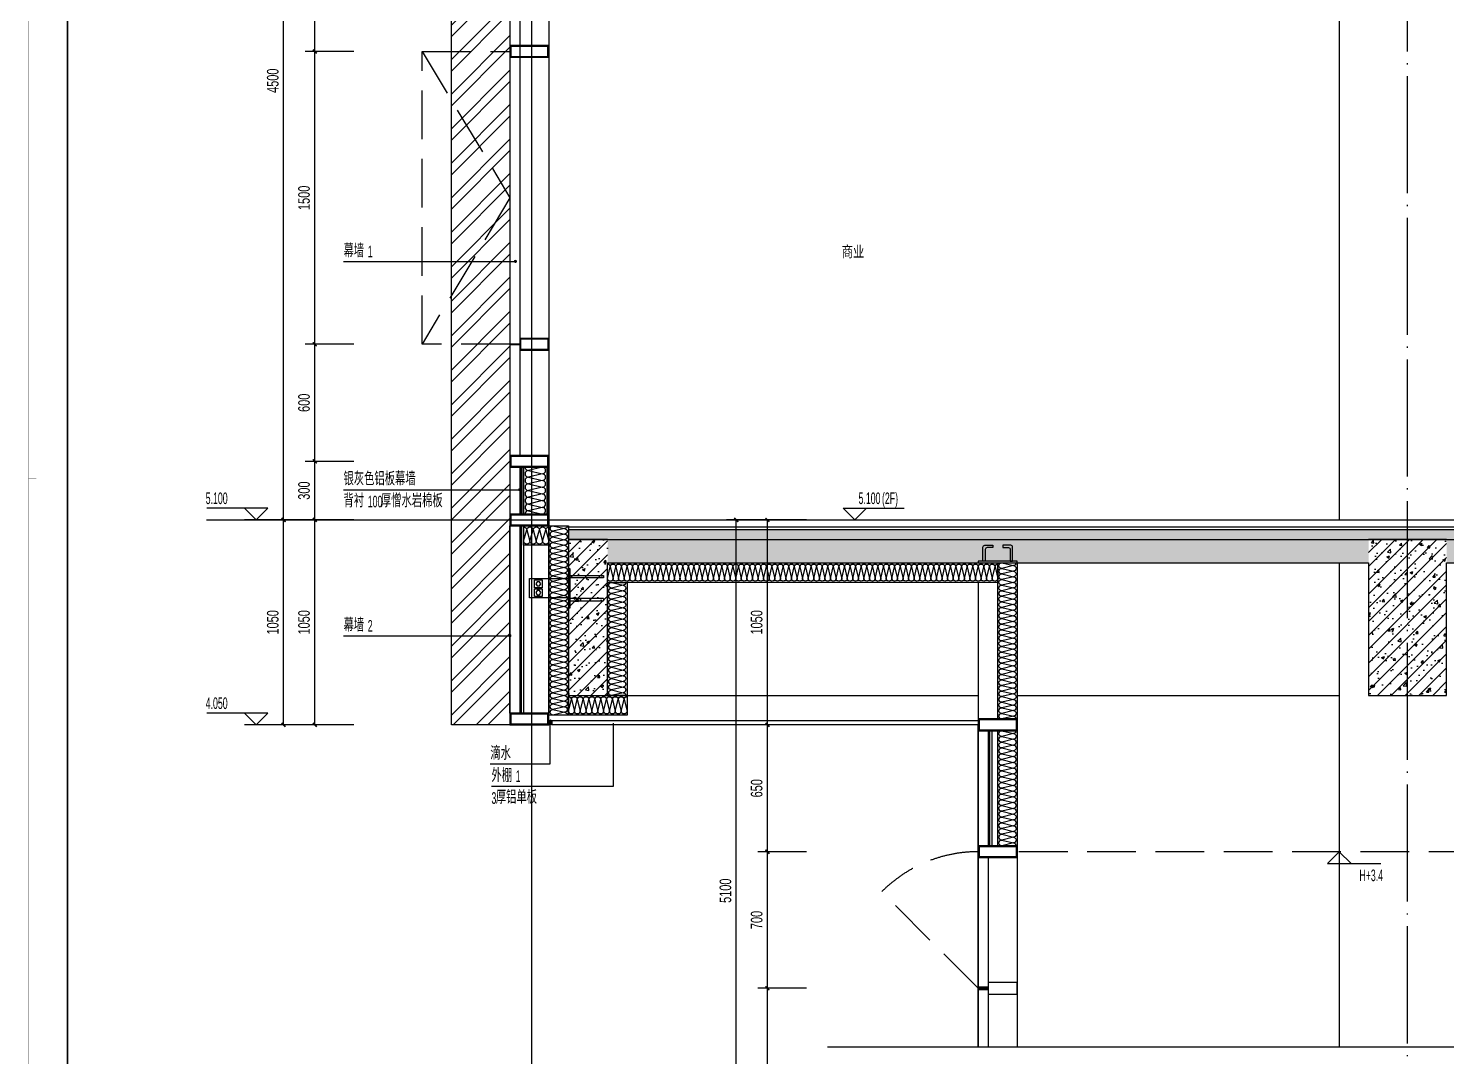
# Model space of a CAD drawing. Extents: x 57342 to 87103, y 19822 to 43940.
# Drawn here: x 57342 to 64609, y 30232 to 35500 of the extents above; entities that cross this region are included whole.
import ezdxf

# ---------------------------------------------------------------- set-up
doc = ezdxf.new("R2010")
doc.units = 0
doc.header["$LTSCALE"] = 1000
doc.header["$MEASUREMENT"] = 0
doc.linetypes.add('DASH', pattern=[0.35, 0.25, -0.1])
doc.linetypes.add('DOTE', pattern=[2.42, 2, -0.2, 0.02, -0.2])
for name, color, linetype in [('00-图签', 7, 'Continuous'), ('01-标注_尺寸', 124, 'Continuous'), ('01-标注_标高', 200, 'Continuous'), ('01-标注_符号', 200, 'Continuous'), ('02-TEXT_标注', 130, 'Continuous'), ('05-填充_156', 156, 'Continuous'), ('05-填充_天正', 26, 'Continuous'), ('A-C_玻璃幕墙', 140, 'Continuous'), ('A-C_窗', 140, 'Continuous'), ('A-D-玻璃剖线', 130, 'Continuous'), ('A-D_龙骨', 152, 'Continuous'), ('A-STR-面层', 191, 'Continuous'), ('A-SUR_保温', 222, 'Continuous'), ('A-SUR_吊顶', 40, 'Continuous'), ('A-SUR_看线', 231, 'Continuous'), ('A-SUR_面层', 191, 'Continuous'), ('A-TECH_结构', 21, 'Continuous'), ('A-金属背板', 30, 'Continuous'), ('A_AXIS-轴线', 36, 'DOTE'), ('A_STR-砼墙', 51, 'Continuous'), ('A_STR-砼柱', 51, 'Continuous'), ('D_铝板', 181, 'Continuous'), ('钢龙骨', 173, 'Continuous')]:
    doc.layers.add(name, color=color, linetype=linetype)
doc.layers.add('04-不打印_辅助线', color=165, linetype='Continuous', plot=False)
doc.layers.add('STE1_carbon steel', color=66, linetype='Continuous', lineweight=25)
doc.styles.add('_TCH_DIM', font='ros.shx', dxfattribs={"width": 0.8, "bigfont": 'jd.shx'})
doc.styles.add('_TCH_DIM_T3', font='ros.shx', dxfattribs={"width": 0.705882, "bigfont": 'jd.shx'})
doc.styles.get("Standard").update_dxf_attribs({"font": 'STXIHEI_0.TTF', "width": 0.75})
doc.dimstyles.new('_TCH_ARCH&&20', dxfattribs={"dimtxt": 59.5, "dimasz": 20, "dimexe": 50, "dimexo": 60, "dimgap": 25.25, "dimtad": 1, "dimdec": 0, "dimzin": 0, "dimdsep": 46, "dimtxsty": '_TCH_DIM_T3', "dimblk": 'ARCHTICK', "dimcen": 0.09, "dimclrt": 7, "dimazin": 2, "dimtfac": 1, "dimtdec": 0, "dimtix": 1, "dimtmove": 2, "dimatfit": 3, "dimfxl": 0, "dimtolj": 1, "dimtzin": 0, "dimarcsym": 0})
pattern_1 = [(45, (0, 0), (-35.35534, 35.35534), []), (50, (0, 0), (143.45204, -12.55043), [15, -165]), (355, (0, 0), (-27.75027, 150.43843), [12, -132]), (100.4514, (11.95, -1.05), (115.70188, 137.8879), [12.74804, -140.22842]), (46.1842, (0, 40), (213.4482, -33.1038), [22.5, -247.5]), (96.6356, (17.79, 37.24), (186.93254, 194.8236), [19.12206, -210.3426]), (351.1842, (0, 40), (186.9324, 194.8237), [18, -198]), (21, (20, 30), (119.38141, -80.52378), [15, -165]), (326, (20, 30), (48.66307, 145.03), [12, -132]), (71.4514, (29.95, 23.29), (168.04453, 64.5061), [12.74804, -140.22842]), (37.5, (0, 0), (2.43197, 66.57877), [0, -130.4, 0, -134, 0, -132.5]), (7.5, (0, 0), (52.61391, 78.88234), [0, -76.4, 0, -127.4, 0, -50.5]), (327.5, (-44.6, 0), (106.764487, -4.510974), [0, -50, 0, -156, 0, -207]), (317.5, (-64.6, 0), (116.63723, 20.021), [0, -65, 0, -103.6, 0, -147])]

# ---------------------------------------------------------------- blocks, each defined once
blk = doc.blocks.new('kyuhtr')
for points in [[(0, -30), (200, -30), (200, 30), (0, 30)], [(5, -25), (195, -25), (195, 25), (5, 25)]]:
    blk.add_lwpolyline(points, close=True)
blk = doc.blocks.new('$LinePat$岩棉板')
at = {"color": 0}
for p, q in [((0, -17), (12, -67)), ((12, -67), (24, -17))]:
    blk.add_line(p, q, dxfattribs=at)
for centre, start, end in [((12, -17), 0, 180), ((0, -67), 270, 0), ((24, -67), 180, 270)]:
    blk.add_arc(centre, 12, start, end, dxfattribs=at)
at = {"layer": 'Defpoints'}
blk.add_point((0, 0.1), dxfattribs=at)
at = {"layer": 'Defpoints', "color": 0}
blk.add_point((24, -84), dxfattribs=at)
blk = doc.blocks.new('*U5')
blk.add_lwpolyline([(0, 100), (800, 100), (800, 0), (0, 0)], close=True)
at = {"color": 8, "xscale": -1.190476189487072, "yscale": 1.188379012465143, "zscale": 1.188379012465143}
for p in [(28.6, 100), (57.1, 100), (85.7, 100), (114.3, 100), (142.9, 100), (171.4, 100), (200, 100), (228.6, 100), (257.1, 100), (285.7, 100), (314.3, 100), (342.9, 100), (371.4, 100), (400, 100), (428.6, 100), (457.1, 100), (485.7, 100), (514.3, 100), (542.9, 100), (571.4, 100), (600, 100), (628.6, 100), (657.1, 100), (685.7, 100), (714.3, 100), (742.9, 100), (771.4, 100), (800, 100)]:
    blk.add_blockref('$LinePat$岩棉板', p, dxfattribs=at)
blk = doc.blocks.new('*U6')
blk.add_lwpolyline([(0, 100), (590, 100), (590, 0), (0, 0)], close=True)
at = {"color": 8, "xscale": -1.229166665642361, "yscale": 1.188379012465143, "zscale": 1.188379012465143}
for p in [(29.5, 100), (59, 100), (88.5, 100), (118, 100), (147.5, 100), (177, 100), (206.5, 100), (236, 100), (265.5, 100), (295, 100), (324.5, 100), (354, 100), (383.5, 100), (413, 100), (442.5, 100), (472, 100), (501.5, 100), (531, 100), (560.5, 100), (590, 100)]:
    blk.add_blockref('$LinePat$岩棉板', p, dxfattribs=at)
blk = doc.blocks.new('A$C68D91851')
at = {"layer": 'STE1_carbon steel', "color": 225}
for p, q in [((172, 65.5), (172, 53.5)), ((172, -53.5), (172, -65.5))]:
    blk.add_line(p, q, dxfattribs=at)
for points in [[(-8, -100), (0, -100), (0, 100), (-8, 100)], [(-208, 50), (-8, 50), (-8, -50), (-208, -50)]]:
    blk.add_lwpolyline(points, close=True, dxfattribs=at)
at = {"layer": 'STE1_carbon steel', "color": 225, "elevation": 0}
for points in [[(-182.5, 42.5), (-142.5, 42.5), (-142.5, 2.5), (-182.5, 2.5)], [(-175, 22.5), (-168.7, 11.7), (-156.3, 11.7), (-150, 22.5), (-156.3, 33.3), (-168.7, 33.3)], [(-182.5, -2.5), (-142.5, -2.5), (-142.5, -42.5), (-182.5, -42.5)], [(-175, -22.5), (-168.7, -33.3), (-156.3, -33.3), (-150, -22.5), (-156.3, -11.7), (-168.7, -11.7)]]:
    blk.add_lwpolyline(points, close=True, dxfattribs=at)
for points in [[(0, 65.5), (172, 65.5)], [(172, 53.5), (0, 53.5)], [(172, -53.5), (0, -53.5)], [(0, -65.5), (172, -65.5)]]:
    blk.add_lwpolyline(points, dxfattribs=at)
blk = doc.blocks.new('*U10')
blk.add_lwpolyline([(0, 100), (970, 100), (970, 0), (0, 0)], close=True)
at = {"color": 8, "xscale": -1.188725489208112, "yscale": 1.188379012465143, "zscale": 1.188379012465143}
for p in [(28.5, 100), (57.1, 100), (85.6, 100), (114.1, 100), (142.6, 100), (171.2, 100), (199.7, 100), (228.2, 100), (256.8, 100), (285.3, 100), (313.8, 100), (342.4, 100), (370.9, 100), (399.4, 100), (427.9, 100), (456.5, 100), (485, 100), (513.5, 100), (542.1, 100), (570.6, 100), (599.1, 100), (627.6, 100), (656.2, 100), (684.7, 100), (713.2, 100), (741.8, 100), (770.3, 100), (798.8, 100), (827.4, 100), (855.9, 100), (884.4, 100), (912.9, 100), (941.5, 100), (970, 100)]:
    blk.add_blockref('$LinePat$岩棉板', p, dxfattribs=at)
blk = doc.blocks.new('*U15')
blk.add_lwpolyline([(0, 100), (130, 100), (130, 0), (0, 0)], close=True)
at = {"color": 8, "xscale": -1.354166660827163, "yscale": 1.188379012465143, "zscale": 1.188379012465143}
for p in [(32.5, 100), (65, 100), (97.5, 100), (130, 100)]:
    blk.add_blockref('$LinePat$岩棉板', p, dxfattribs=at)
blk = doc.blocks.new('*U11')
blk.add_lwpolyline([(0, 100), (300, 100), (300, 0), (0, 0)], close=True)
at = {"color": 8, "xscale": -1.250000000966193, "yscale": 1.188379012465143, "zscale": 1.188379012465143}
for p in [(30, 100), (60, 100), (90, 100), (120, 100), (150, 100), (180, 100), (210, 100), (240, 100), (270, 100), (300, 100)]:
    blk.add_blockref('$LinePat$岩棉板', p, dxfattribs=at)
blk = doc.blocks.new('*U12')
blk.add_lwpolyline([(0, 100), (2000, 100), (2000, 0), (0, 0)], close=True)
at = {"color": 8, "xscale": -1.19047618896008, "yscale": 1.188379012465143, "zscale": 1.188379012465143}
for p in [(28.6, 100), (57.1, 100), (85.7, 100), (114.3, 100), (142.9, 100), (171.4, 100), (200, 100), (228.6, 100), (257.1, 100), (285.7, 100), (314.3, 100), (342.9, 100), (371.4, 100), (400, 100), (428.6, 100), (457.1, 100), (485.7, 100), (514.3, 100), (542.9, 100), (571.4, 100), (600, 100), (628.6, 100), (657.1, 100), (685.7, 100), (714.3, 100), (742.9, 100), (771.4, 100), (800, 100), (828.6, 100), (857.1, 100), (885.7, 100), (914.3, 100), (942.9, 100), (971.4, 100), (1000, 100), (1028.6, 100), (1057.1, 100), (1085.7, 100), (1114.3, 100), (1142.9, 100), (1171.4, 100), (1200, 100), (1228.6, 100), (1257.1, 100), (1285.7, 100), (1314.3, 100), (1342.9, 100), (1371.4, 100), (1400, 100), (1428.6, 100), (1457.1, 100), (1485.7, 100), (1514.3, 100), (1542.9, 100), (1571.4, 100), (1600, 100), (1628.6, 100), (1657.1, 100), (1685.7, 100), (1714.3, 100), (1742.9, 100), (1771.4, 100), (1800, 100), (1828.6, 100), (1857.1, 100), (1885.7, 100), (1914.3, 100), (1942.9, 100), (1971.4, 100), (2000, 100)]:
    blk.add_blockref('$LinePat$岩棉板', p, dxfattribs=at)
blk = doc.blocks.new('*U13')
blk.add_lwpolyline([(0, 100), (580, 100), (580, 0), (0, 0)], close=True)
at = {"color": 8, "xscale": -1.208333332328238, "yscale": 1.188379012465143, "zscale": 1.188379012465143}
for p in [(29, 100), (58, 100), (87, 100), (116, 100), (145, 100), (174, 100), (203, 100), (232, 100), (261, 100), (290, 100), (319, 100), (348, 100), (377, 100), (406, 100), (435, 100), (464, 100), (493, 100), (522, 100), (551, 100), (580, 100)]:
    blk.add_blockref('$LinePat$岩棉板', p, dxfattribs=at)
blk = doc.blocks.new('A$C2FAC6352')
at = {"layer": 'STE1_carbon steel'}
blk.add_lwpolyline([(100, -8), (-100, -8), (-100, 0), (100, 0)], close=True, dxfattribs=at)
at = {"layer": 'STE1_carbon steel', "color": 225}
for points in [[(-64, -8), (-76, -8), (-76, -80, 0.414214), (-66, -90), (-25.7, -90), (-25.7, -78), (-54, -78, -0.414214), (-64, -68)], [(64, -8), (76, -8), (76, -80, -0.414214), (66, -90), (25.7, -90), (25.7, -78), (54, -78, 0.414214), (64, -68)]]:
    blk.add_lwpolyline(points, format="xyb", close=True, dxfattribs=at)
blk = doc.blocks.new('A$C643B6CAF')
at = {"layer": '钢龙骨', "const_width": 10}
blk.add_lwpolyline([(0, -1.6), (-50, -1.6)], dxfattribs=at)
at = {"layer": '钢龙骨'}
for points in [[(0, 28.4), (0, -31.6), (150, -31.6), (150, 28.4)], [(4, 24.4), (4, -27.6), (146, -27.6), (146, 24.4)]]:
    blk.add_lwpolyline(points, close=True, dxfattribs=at)
blk = doc.blocks.new('*U24')
at = {"layer": '05-填充_156'}
h = blk.add_hatch(dxfattribs=at)
h.set_pattern_fill('金属', color=256, scale=50)
h.set_pattern_definition([(45, (-3e-10, 7649.96), (-88.3883, 88.3883), []), (45, (58.93, 7649.96), (-88.3883, 88.3883), [])])
h.paths.add_polyline_path([(-300, 7150), (0, 7150), (0, 0), (-300, 0)])
at = {"layer": 'A-SUR_看线', "color": 8}
blk.add_lwpolyline([(-300, 7150), (0, 7150), (0, 0), (-300, 0)], close=True, dxfattribs=at)
blk = doc.blocks.new('图框-A1+1-4')
for points, const_width in [([(0, 0), (1051, 0), (1051, 594), (0, 594)], 0.05), ([(976, 584), (25, 584), (25, 10), (976, 10)], 0.5)]:
    blk.add_lwpolyline(points, close=True, dxfattribs=dict(const_width=const_width))
at = {"const_width": 0.05}
blk.add_lwpolyline([(525.5, 0), (525.5, 2)], dxfattribs=at)
blk = doc.blocks.new('c5d5d6')
at = {"layer": '05-填充_天正'}
h = blk.add_hatch(dxfattribs=at)
h.set_pattern_fill('AR-CONC', color=256, scale=20, style=0)
h.set_pattern_definition([(50, (0, 0), (36.43693, -3.18782), [3.81, -41.91]), (355, (0, 0), (-7.04857, 38.21133), [3.048, -33.528]), (100.451, (3.036, -0.266), (29.3885, 35.02334), [3.238, -35.618]), (46.1842, (0, 10.16), (54.2158, -8.40847), [5.715, -62.865]), (96.6356, (4.52, 9.46), (47.48085, 49.4851), [4.857, -53.427]), (351.184, (0, 10.16), (47.48092, 49.48502), [4.572, -50.292]), (21, (5.08, 7.62), (30.32298, -20.4531), [3.81, -41.91]), (326, (5.08, 7.62), (12.3604, 36.8376), [3.048, -33.528]), (71.4514, (7.607, 5.916), (42.6833, 16.38457), [3.238, -35.618]), (37.5, (0, 0), (0.61772, 16.911008), [0, -33.1216, 0, -34.036, 0, -33.655]), (7.5, (0, 0), (13.363933, 20.036115), [0, -19.4056, 0, -32.3596, 0, -12.827]), (327.5, (-11.328, 0), (27.11812, -1.145749), [0, -12.7, 0, -39.624, 0, -52.578]), (317.5, (-16.408, 0), (29.625836, 5.0853), [0, -16.51, 0, -26.3144, 0, -37.338])])
h.paths.add_polyline_path([(0, 50), (0, 0), (8158, 0), (8158, 50)])
at = {"layer": 'A-STR-面层', "linetype": 'DASH', "ltscale": 0.2}
blk.add_lwpolyline([(0, 100), (8158, 100)], dxfattribs=at)
at = {"layer": 'A-STR-面层'}
blk.add_lwpolyline([(0, 65), (8158, 65)], dxfattribs=at)
at = {"layer": 'A-SUR_面层'}
for p, q in [((0, 50), (8158, 50)), ((0, 0), (8158, 0))]:
    blk.add_line(p, q, dxfattribs=at)
blk = doc.blocks.new('yk01')
at = {"const_width": 20}
blk.add_lwpolyline([(-150, 0), (-200, 0)], dxfattribs=at)
blk.add_lwpolyline([(-150, 30), (-150, -30), (0, -30), (0, 30)], close=True)
blk = doc.blocks.new('_ArchTick')
at = {"color": 0, "linetype": 'ByBlock', "const_width": 0.4}
blk.add_lwpolyline([(-0.5, -0.5), (0.5, 0.5)], dxfattribs=at)
blk = doc.blocks.new('*D94')
at = {"layer": '01-标注_尺寸', "color": 0, "lineweight": -2, "transparency": 16777216}
for p, q in [((61329.6, 30581.6), (61078.9, 30581.6)), ((61128.9, 29481.6), (61128.9, 30581.6)), ((61329.6, 29481.6), (61078.9, 29481.6))]:
    blk.add_line(p, q, dxfattribs=at)
at = {"layer": 'Defpoints', "color": 0, "transparency": 16777216}
for p in [(61128.9, 30581.6), (61389.6, 30581.6), (61389.6, 29481.6)]:
    blk.add_point(p, dxfattribs=at)
at = {"layer": '01-标注_尺寸', "color": 0, "lineweight": -2, "transparency": 16777216, "xscale": 20, "yscale": 20, "zscale": 20}
for p, rotation in [((61128.9, 30581.6), 90), ((61128.9, 29481.6), 270)]:
    blk.add_blockref('_ArchTick', p, dxfattribs=dict(at, rotation=rotation))
at = {"layer": '01-标注_尺寸', "color": 7, "transparency": 16777216, "insert": (61073.9, 30031.6), "char_height": 59.5, "attachment_point": 5, "rotation": 90, "style": '_TCH_DIM_T3'}
blk.add_mtext('\\A1;2400', dxfattribs=at)
blk = doc.blocks.new('*D95')
at = {"layer": '01-标注_尺寸', "color": 0, "lineweight": -2, "transparency": 16777216}
for p, q in [((61329.6, 31281.6), (61078.9, 31281.6)), ((61128.9, 30581.6), (61128.9, 31281.6)), ((61329.6, 30581.6), (61078.9, 30581.6))]:
    blk.add_line(p, q, dxfattribs=at)
at = {"layer": 'Defpoints', "color": 0, "transparency": 16777216}
for p in [(61128.9, 31281.6), (61389.6, 31281.6), (61389.6, 30581.6)]:
    blk.add_point(p, dxfattribs=at)
at = {"layer": '01-标注_尺寸', "color": 0, "lineweight": -2, "transparency": 16777216, "xscale": 20, "yscale": 20, "zscale": 20}
for p, rotation in [((61128.9, 31281.6), 90), ((61128.9, 30581.6), 270)]:
    blk.add_blockref('_ArchTick', p, dxfattribs=dict(at, rotation=rotation))
at = {"layer": '01-标注_尺寸', "color": 7, "transparency": 16777216, "insert": (61073.9, 30931.6), "char_height": 59.5, "attachment_point": 5, "rotation": 90, "style": '_TCH_DIM_T3'}
blk.add_mtext('\\A1;700', dxfattribs=at)
blk = doc.blocks.new('*D96')
at = {"layer": '01-标注_尺寸', "color": 0, "lineweight": -2, "transparency": 16777216}
for p, q in [((61329.6, 31931.6), (61078.9, 31931.6)), ((61128.9, 31281.6), (61128.9, 31931.6)), ((61329.6, 31281.6), (61078.9, 31281.6))]:
    blk.add_line(p, q, dxfattribs=at)
at = {"layer": 'Defpoints', "color": 0, "transparency": 16777216}
for p in [(61128.9, 31931.6), (61389.6, 31931.6), (61389.6, 31281.6)]:
    blk.add_point(p, dxfattribs=at)
at = {"layer": '01-标注_尺寸', "color": 0, "lineweight": -2, "transparency": 16777216, "xscale": 20, "yscale": 20, "zscale": 20}
for p, rotation in [((61128.9, 31931.6), 90), ((61128.9, 31281.6), 270)]:
    blk.add_blockref('_ArchTick', p, dxfattribs=dict(at, rotation=rotation))
at = {"layer": '01-标注_尺寸', "color": 7, "transparency": 16777216, "insert": (61073.9, 31606.6), "char_height": 59.5, "attachment_point": 5, "rotation": 90, "style": '_TCH_DIM_T3'}
blk.add_mtext('\\A1;650', dxfattribs=at)
blk = doc.blocks.new('*D97')
at = {"layer": '01-标注_尺寸', "color": 0, "lineweight": -2, "transparency": 16777216}
for p, q in [((61329.6, 32981.6), (61078.9, 32981.6)), ((61128.9, 31931.6), (61128.9, 32981.6)), ((61329.6, 31931.6), (61078.9, 31931.6))]:
    blk.add_line(p, q, dxfattribs=at)
at = {"layer": 'Defpoints', "color": 0, "transparency": 16777216}
for p in [(61128.9, 32981.6), (61389.6, 32981.6), (61389.6, 31931.6)]:
    blk.add_point(p, dxfattribs=at)
at = {"layer": '01-标注_尺寸', "color": 0, "lineweight": -2, "transparency": 16777216, "xscale": 20, "yscale": 20, "zscale": 20}
for p, rotation in [((61128.9, 32981.6), 90), ((61128.9, 31931.6), 270)]:
    blk.add_blockref('_ArchTick', p, dxfattribs=dict(at, rotation=rotation))
at = {"layer": '01-标注_尺寸', "color": 7, "transparency": 16777216, "insert": (61073.9, 32456.6), "char_height": 59.5, "attachment_point": 5, "rotation": 90, "style": '_TCH_DIM_T3'}
blk.add_mtext('\\A1;1050', dxfattribs=at)
blk = doc.blocks.new('*D98')
at = {"layer": '01-标注_尺寸', "color": 0, "lineweight": -2, "transparency": 16777216}
for p, q in [((59010, 32981.6), (58759.4, 32981.6)), ((58809.4, 31931.6), (58809.4, 32981.6)), ((59010, 31931.6), (58759.4, 31931.6))]:
    blk.add_line(p, q, dxfattribs=at)
at = {"layer": 'Defpoints', "color": 0, "transparency": 16777216}
for p in [(58809.4, 32981.6), (59070, 32981.6), (59070, 31931.6)]:
    blk.add_point(p, dxfattribs=at)
at = {"layer": '01-标注_尺寸', "color": 0, "lineweight": -2, "transparency": 16777216, "xscale": 20, "yscale": 20, "zscale": 20}
for p, rotation in [((58809.4, 32981.6), 90), ((58809.4, 31931.6), 270)]:
    blk.add_blockref('_ArchTick', p, dxfattribs=dict(at, rotation=rotation))
at = {"layer": '01-标注_尺寸', "color": 7, "transparency": 16777216, "insert": (58754.4, 32456.6), "char_height": 59.5, "attachment_point": 5, "rotation": 90, "style": '_TCH_DIM_T3'}
blk.add_mtext('\\A1;1050', dxfattribs=at)
blk = doc.blocks.new('*D99')
at = {"layer": '01-标注_尺寸', "color": 0, "lineweight": -2, "transparency": 16777216}
for p, q in [((59010, 33281.6), (58759.4, 33281.6)), ((58809.4, 32981.6), (58809.4, 33281.6)), ((59010, 32981.6), (58759.4, 32981.6))]:
    blk.add_line(p, q, dxfattribs=at)
at = {"layer": 'Defpoints', "color": 0, "transparency": 16777216}
for p in [(58809.4, 33281.6), (59070, 33281.6), (59070, 32981.6)]:
    blk.add_point(p, dxfattribs=at)
at = {"layer": '01-标注_尺寸', "color": 0, "lineweight": -2, "transparency": 16777216, "xscale": 20, "yscale": 20, "zscale": 20}
for p, rotation in [((58809.4, 33281.6), 90), ((58809.4, 32981.6), 270)]:
    blk.add_blockref('_ArchTick', p, dxfattribs=dict(at, rotation=rotation))
at = {"layer": '01-标注_尺寸', "color": 7, "transparency": 16777216, "insert": (58754.4, 33131.6), "char_height": 59.5, "attachment_point": 5, "rotation": 90, "style": '_TCH_DIM_T3'}
blk.add_mtext('\\A1;300', dxfattribs=at)
blk = doc.blocks.new('*D100')
at = {"layer": '01-标注_尺寸', "color": 0, "lineweight": -2, "transparency": 16777216}
for p, q in [((59010, 33881.6), (58759.4, 33881.6)), ((58809.4, 33281.6), (58809.4, 33881.6)), ((59010, 33281.6), (58759.4, 33281.6))]:
    blk.add_line(p, q, dxfattribs=at)
at = {"layer": 'Defpoints', "color": 0, "transparency": 16777216}
for p in [(58809.4, 33881.6), (59070, 33881.6), (59070, 33281.6)]:
    blk.add_point(p, dxfattribs=at)
at = {"layer": '01-标注_尺寸', "color": 0, "lineweight": -2, "transparency": 16777216, "xscale": 20, "yscale": 20, "zscale": 20}
for p, rotation in [((58809.4, 33881.6), 90), ((58809.4, 33281.6), 270)]:
    blk.add_blockref('_ArchTick', p, dxfattribs=dict(at, rotation=rotation))
at = {"layer": '01-标注_尺寸', "color": 7, "transparency": 16777216, "insert": (58754.4, 33581.6), "char_height": 59.5, "attachment_point": 5, "rotation": 90, "style": '_TCH_DIM_T3'}
blk.add_mtext('\\A1;600', dxfattribs=at)
blk = doc.blocks.new('*D101')
at = {"layer": '01-标注_尺寸', "color": 0, "lineweight": -2, "transparency": 16777216}
for p, q in [((59010, 35381.6), (58759.4, 35381.6)), ((58809.4, 33881.6), (58809.4, 35381.6)), ((59010, 33881.6), (58759.4, 33881.6))]:
    blk.add_line(p, q, dxfattribs=at)
at = {"layer": 'Defpoints', "color": 0, "transparency": 16777216}
for p in [(58809.4, 35381.6), (59070, 35381.6), (59070, 33881.6)]:
    blk.add_point(p, dxfattribs=at)
at = {"layer": '01-标注_尺寸', "color": 0, "lineweight": -2, "transparency": 16777216, "xscale": 20, "yscale": 20, "zscale": 20}
for p, rotation in [((58809.4, 35381.6), 90), ((58809.4, 33881.6), 270)]:
    blk.add_blockref('_ArchTick', p, dxfattribs=dict(at, rotation=rotation))
at = {"layer": '01-标注_尺寸', "color": 7, "transparency": 16777216, "insert": (58754.4, 34631.6), "char_height": 59.5, "attachment_point": 5, "rotation": 90, "style": '_TCH_DIM_T3'}
blk.add_mtext('\\A1;1500', dxfattribs=at)
blk = doc.blocks.new('*D102')
at = {"layer": '01-标注_尺寸', "color": 0, "lineweight": -2, "transparency": 16777216}
for p, q in [((59010, 35981.6), (58759.4, 35981.6)), ((58809.4, 35381.6), (58809.4, 35981.6)), ((59010, 35381.6), (58759.4, 35381.6))]:
    blk.add_line(p, q, dxfattribs=at)
at = {"layer": 'Defpoints', "color": 0, "transparency": 16777216}
for p in [(58809.4, 35981.6), (59070, 35981.6), (59070, 35381.6)]:
    blk.add_point(p, dxfattribs=at)
at = {"layer": '01-标注_尺寸', "color": 0, "lineweight": -2, "transparency": 16777216, "xscale": 20, "yscale": 20, "zscale": 20}
for p, rotation in [((58809.4, 35981.6), 90), ((58809.4, 35381.6), 270)]:
    blk.add_blockref('_ArchTick', p, dxfattribs=dict(at, rotation=rotation))
at = {"layer": '01-标注_尺寸', "color": 7, "transparency": 16777216, "insert": (58754.4, 35681.6), "char_height": 59.5, "attachment_point": 5, "rotation": 90, "style": '_TCH_DIM_T3'}
blk.add_mtext('\\A1;600', dxfattribs=at)
blk = doc.blocks.new('*D111')
at = {"layer": '01-标注_尺寸', "color": 0, "lineweight": -2, "transparency": 16777216}
for p, q in [((58850, 32981.6), (58599.4, 32981.6)), ((58649.4, 31931.6), (58649.4, 32981.6)), ((58850, 31931.6), (58599.4, 31931.6))]:
    blk.add_line(p, q, dxfattribs=at)
at = {"layer": 'Defpoints', "color": 0, "transparency": 16777216}
for p in [(58649.4, 32981.6), (58910, 32981.6), (58910, 31931.6)]:
    blk.add_point(p, dxfattribs=at)
at = {"layer": '01-标注_尺寸', "color": 0, "lineweight": -2, "transparency": 16777216, "xscale": 20, "yscale": 20, "zscale": 20}
for p, rotation in [((58649.4, 32981.6), 90), ((58649.4, 31931.6), 270)]:
    blk.add_blockref('_ArchTick', p, dxfattribs=dict(at, rotation=rotation))
at = {"layer": '01-标注_尺寸', "color": 7, "transparency": 16777216, "insert": (58594.4, 32456.6), "char_height": 59.5, "attachment_point": 5, "rotation": 90, "style": '_TCH_DIM_T3'}
blk.add_mtext('\\A1;1050', dxfattribs=at)
blk = doc.blocks.new('*D112')
at = {"layer": '01-标注_尺寸', "color": 0, "lineweight": -2, "transparency": 16777216}
for p, q in [((58850, 37481.6), (58599.4, 37481.6)), ((58649.4, 32981.6), (58649.4, 37481.6)), ((58850, 32981.6), (58599.4, 32981.6))]:
    blk.add_line(p, q, dxfattribs=at)
at = {"layer": 'Defpoints', "color": 0, "transparency": 16777216}
for p in [(58649.4, 37481.6), (58910, 37481.6), (58910, 32981.6)]:
    blk.add_point(p, dxfattribs=at)
at = {"layer": '01-标注_尺寸', "color": 0, "lineweight": -2, "transparency": 16777216, "xscale": 20, "yscale": 20, "zscale": 20}
for p, rotation in [((58649.4, 37481.6), 90), ((58649.4, 32981.6), 270)]:
    blk.add_blockref('_ArchTick', p, dxfattribs=dict(at, rotation=rotation))
at = {"layer": '01-标注_尺寸', "color": 7, "transparency": 16777216, "insert": (58594.4, 35231.6), "char_height": 59.5, "attachment_point": 5, "rotation": 90, "style": '_TCH_DIM_T3'}
blk.add_mtext('\\A1;4500', dxfattribs=at)
blk = doc.blocks.new('*D116')
at = {"layer": '01-标注_尺寸', "color": 0, "lineweight": -2, "transparency": 16777216}
for p, q in [((61269.6, 32981.6), (60918.9, 32981.6)), ((60968.9, 29181.6), (60968.9, 32981.6)), ((61269.6, 29181.6), (60918.9, 29181.6))]:
    blk.add_line(p, q, dxfattribs=at)
at = {"layer": 'Defpoints', "color": 0, "transparency": 16777216}
for p in [(60968.9, 32981.6), (61329.6, 32981.6), (61329.6, 29181.6)]:
    blk.add_point(p, dxfattribs=at)
at = {"layer": '01-标注_尺寸', "color": 0, "lineweight": -2, "transparency": 16777216, "xscale": 20, "yscale": 20, "zscale": 20}
for p, rotation in [((60968.9, 32981.6), 90), ((60968.9, 29181.6), 270)]:
    blk.add_blockref('_ArchTick', p, dxfattribs=dict(at, rotation=rotation))
at = {"layer": '01-标注_尺寸', "color": 7, "transparency": 16777216, "insert": (60913.9, 31081.6), "char_height": 59.5, "attachment_point": 5, "rotation": 90, "style": '_TCH_DIM_T3'}
blk.add_mtext('\\A1;5100', dxfattribs=at)

msp = doc.modelspace()

# ---------------------------------------------------------------- hatches: boundary and pattern name
at = {"layer": '05-填充_天正'}
h = msp.add_hatch(dxfattribs=at)
h.set_pattern_fill('钢筋混凝土', color=256, scale=20, style=0)
h.set_pattern_definition(pattern_1)
h.paths.add_polyline_path([(60109.4, 32881.6), (60109.4, 32081.6), (60309.4, 32081.6), (60309.4, 32881.6)])
h = msp.add_hatch(dxfattribs=at)
h.set_pattern_fill('钢筋混凝土', color=256, scale=20, style=0)
h.set_pattern_definition(pattern_1)
h.paths.add_polyline_path([(64209.4, 32761.6), (64209.4, 32881.6), (60309.4, 32881.6), (60309.4, 32761.6)])
h = msp.add_hatch(dxfattribs=at)
h.set_pattern_fill('钢筋混凝土', color=256, scale=20, style=0)
h.set_pattern_definition(pattern_1)
h.paths.add_polyline_path([(64209.4, 32881.6), (64209.4, 32081.6), (64609.4, 32081.6), (64609.4, 32881.6)])
h = msp.add_hatch(dxfattribs=at)
h.set_pattern_fill('钢筋混凝土', color=256, scale=20, style=0)
h.set_pattern_definition(pattern_1)
h.paths.add_polyline_path([(64609.4, 32881.6), (64609.4, 32761.6), (68267.4, 32761.6), (68267.4, 32881.6)])
at = {"layer": '05-填充_天正', "transparency": 33554641}
h = msp.add_hatch(dxfattribs=at)
h.set_pattern_fill('HEX', color=256, scale=1.5)
h.set_pattern_definition([(0, (59831.359, 32891.57), (0, 2.474667), [1.42875, -2.8575]), (120, (59831.359, 32891.57), (-2.1431245, -1.2373335), [1.42875, -2.8575]), (60, (59832.7877, 32891.57), (-2.1431245, 1.2373335), [1.42875, -2.8575])])
edge = h.paths.add_edge_path()
edge.add_ellipse((60016.9, 31946.1), major_axis=(0, -11.1), ratio=0.6782, start_angle=0, end_angle=360)

# ---------------------------------------------------------------- linework, layer by layer
at = {"layer": '01-标注_标高'}
for p, q in [((58569.4, 33041.6), (58256.4, 33041.6)), ((58509.4, 32981.6), (58449.4, 33041.6)), ((58509.4, 32981.6), (58569.4, 33041.6)), ((61577.2, 32981.6), (61517.2, 33041.6)), ((61517.2, 33041.6), (61830.2, 33041.6)), ((61577.2, 32981.6), (61637.2, 33041.6)), ((58649.4, 32981.6), (58449.4, 32981.6)), ((61437.2, 32981.6), (61637.2, 32981.6)), ((58569.4, 31991.6), (58256.4, 31991.6)), ((58509.4, 31931.6), (58449.4, 31991.6)), ((58509.4, 31931.6), (58569.4, 31991.6)), ((58649.4, 31931.6), (58449.4, 31931.6)), ((64059.4, 31281.6), (63999.4, 31221.6)), ((64059.4, 31281.6), (64119.4, 31221.6)), ((63999.4, 31221.6), (64271.4, 31221.6))]:
    msp.add_line(p, q, dxfattribs=at)
at = {"layer": '01-标注_符号'}
for points in [[(58956.7, 34306.1), (59837.7, 34306.1)], [(58956.7, 33136.4), (59859.4, 33136.4)], [(58956.7, 32388.1), (59809.4, 32388.1)], [(59708.9, 31731.2), (60015.8, 31731.2), (60015.8, 31947.1)], [(59714.6, 31617.3), (60340.3, 31617.3), (60340.3, 31939.7)], [(61437.2, 30281.6), (65004.8, 30281.6), (65020.1, 30323.6), (65034.9, 30239.6), (65049.8, 30281.6), (68617.4, 30281.6)]]:
    msp.add_lwpolyline(points, dxfattribs=at)
at = {"layer": '01-标注_符号', "const_width": 8}
for points in [[(59833.7, 34306.1, 1), (59841.7, 34306.1, 1)], [(59855.4, 33136.4, 1), (59863.4, 33136.4, 1)], [(59805.4, 32388.1, 1), (59813.4, 32388.1, 1)]]:
    msp.add_lwpolyline(points, format="xyb", close=True, dxfattribs=at)
at = {"layer": '04-不打印_辅助线'}
msp.add_line((59922.2, 25398.1), (59922.2, 37666.6), dxfattribs=at)
msp.add_lwpolyline([(58254.6, 32981.6), (66367.9, 32981.6)], dxfattribs=at)
at = {"layer": '05-填充_天正'}
msp.add_arc((60016.9, 31925.1), 9.87, 40.58231, 139.41769, dxfattribs=at)
msp.add_ellipse((60016.9, 31946.1), major_axis=(0, -11.1), ratio=0.6782, start_param=-1.570796, end_param=4.712389, dxfattribs=at)
at = {"layer": 'A-C_玻璃幕墙'}
msp.add_lwpolyline([(62209.4, 30281.6), (62209.4, 31931.6)], dxfattribs=at)
at = {"layer": 'A-C_窗'}
for points in [[(60009.4, 39051.6), (60009.4, 31991.6)], [(59809.4, 35981.6), (59809.4, 33311.6)], [(59859.4, 35951.6), (59859.4, 33311.6)], [(62409.4, 32761.6), (62409.4, 30281.6)], [(62209.4, 32661.6), (62209.4, 30281.6)], [(62259.4, 31251.6), (62259.4, 30281.6)]]:
    msp.add_lwpolyline(points, dxfattribs=at)
at = {"layer": 'A-D-玻璃剖线'}
for points in [[(59809.4, 32951.6), (59859.4, 32951.6), (59859.4, 31991.6), (59809.4, 31991.6)], [(62209.4, 31901.6), (62259.4, 31901.6), (62259.4, 31311.6), (62209.4, 31311.6)]]:
    msp.add_lwpolyline(points, close=True, dxfattribs=at)
at = {"layer": 'A-D_龙骨', "linetype": 'DASH'}
msp.add_lwpolyline([(59809.4, 33881.6), (59359.4, 33881.6), (59359.4, 35381.6), (59809.4, 35381.6)], close=True, dxfattribs=at)
for points in [[(59359.4, 35381.6), (59809.4, 34631.6), (59359.4, 33881.6)], [(62209.4, 30581.6), (61714.4, 31076.5)]]:
    msp.add_lwpolyline(points, dxfattribs=at)
at = {"layer": 'A-D_龙骨'}
for points in [[(59809.4, 33311.6), (59809.4, 33251.6), (59859.4, 33251.6), (59859.4, 33011.6), (59809.4, 33011.6), (59809.4, 32951.6)], [(59814.4, 33311.6), (59814.4, 33256.6), (59864.4, 33256.6), (59864.4, 33006.6), (59814.4, 33006.6), (59814.4, 32951.6)]]:
    msp.add_lwpolyline(points, dxfattribs=at)
at = {"layer": 'A-D_龙骨', "linetype": 'DASH'}
msp.add_arc((62209.4, 30581.6), 700, 90, 135, dxfattribs=at)
at = {"layer": 'A-SUR_保温'}
msp.add_lwpolyline([(59999.4, 33011.6), (59999.4, 33251.6), (59879.4, 33251.6), (59879.4, 33011.6)], close=True, dxfattribs=at)
at = {"layer": 'A-SUR_吊顶', "linetype": 'DASH'}
msp.add_lwpolyline([(68267.4, 31281.6), (62409.4, 31281.6)], dxfattribs=at)
at = {"layer": 'A-TECH_结构'}
for points in [[(64059.4, 37261.6), (64059.4, 32981.6)], [(64059.4, 32761.6), (64059.4, 30281.6)], [(60409.4, 32081.6), (62209.4, 32081.6)], [(62409.4, 32081.6), (64059.4, 32081.6)]]:
    msp.add_lwpolyline(points, dxfattribs=at)
at = {"layer": 'A-金属背板'}
for points in [[(59879.4, 33251.6), (59869.4, 33251.6), (59869.4, 33011.6), (59879.4, 33011.6)], [(60009.4, 33251.6), (59999.4, 33251.6), (59999.4, 33011.6), (60009.4, 33011.6)], [(59869.4, 32951.6), (59879.4, 32951.6), (59879.4, 31991.5), (59869.4, 31991.5)], [(62269.4, 31901.6), (62279.4, 31901.6), (62279.4, 31311.6), (62269.4, 31311.6)]]:
    msp.add_lwpolyline(points, close=True, dxfattribs=at)
at = {"layer": 'A_AXIS-轴线', "ltscale": 0.3}
msp.add_line((64409.4, 24491.6), (64409.4, 37751.5), dxfattribs=at)
at = {"layer": 'A_STR-砼墙'}
for p, q in [((60309.4, 32881.6), (64209.4, 32881.6)), ((64609.4, 32881.6), (68267.4, 32881.6)), ((60309.4, 32761.6), (64209.4, 32761.6)), ((64609.4, 32761.6), (68267.4, 32761.6))]:
    msp.add_line(p, q, dxfattribs=at)
at = {"layer": 'A_STR-砼柱'}
for p, q in [((60109.4, 32881.6), (60109.4, 32081.6)), ((60309.4, 32881.6), (60109.4, 32881.6)), ((64609.4, 32881.6), (64209.4, 32881.6)), ((60309.4, 32081.6), (60309.4, 32761.6)), ((64209.4, 32761.6), (64209.4, 32081.6)), ((64609.4, 32081.6), (64609.4, 32761.6)), ((60109.4, 32081.6), (60309.4, 32081.6)), ((64209.4, 32081.6), (64609.4, 32081.6))]:
    msp.add_line(p, q, dxfattribs=at)
at = {"layer": 'D_铝板'}
msp.add_line((60024.4, 31951.6), (60024.4, 31931.6), dxfattribs=at)
for points in [[(62209.4, 31951.6), (60024.4, 31951.6)], [(62209.4, 31931.6), (60024.4, 31931.6)]]:
    msp.add_lwpolyline(points, dxfattribs=at)

# ---------------------------------------------------------------- block references
at = {"xscale": 20, "yscale": 20, "zscale": 20, "rotation": 270}
msp.add_blockref('图框-A1+1-4', (57342.2, 43701.6), dxfattribs=at)
at = {"color": 8, "xscale": 1.428571427380952, "yscale": 1.426054814958172, "zscale": 1.426054814958172, "rotation": 269.9999999999827}
for p in [(59999.4, 33251.6), (59999.4, 33217.3), (59999.4, 33183), (59999.4, 33148.7), (59999.4, 33114.4), (59999.4, 33080.1), (59999.4, 33045.9)]:
    msp.add_blockref('$LinePat$岩棉板', p, dxfattribs=at)
for name, p in [('c5d5d6', (60109.4, 32881.6)), ('A$C68D91851', (60117.4, 32631.6))]:
    msp.add_blockref(name, p)
at = {"xscale": -1, "rotation": 180}
msp.add_blockref('A$C2FAC6352', (62309.4, 32761.6), dxfattribs=at)
at = {"layer": '00-图签'}
msp.add_blockref('*U24', (59809.4, 31931.6), dxfattribs=at)
at = {"layer": 'A-D_龙骨'}
for name, p in [('kyuhtr', (59809.4, 35381.6)), ('kyuhtr', (59809.4, 33281.6)), ('kyuhtr', (59809.4, 32981.6)), ('kyuhtr', (59809.4, 31961.6)), ('kyuhtr', (62209.4, 31931.6)), ('kyuhtr', (62209.4, 31281.6)), ('yk01', (62409.4, 30581.6))]:
    msp.add_blockref(name, p, dxfattribs=at)
at = {"layer": 'A-SUR_保温'}
for name, p, rotation in [('*U15', (60009.4, 32951.6), 180), ('*U10', (60109.4, 31981.6), 90), ('*U12', (62309.4, 32761.6), 180), ('*U5', (62409.4, 31961.6), 90), ('*U13', (60409.4, 32081.6), 90), ('*U11', (60409.4, 32081.6), 180), ('*U6', (62409.4, 31311.6), 90)]:
    msp.add_blockref(name, p, dxfattribs=dict(at, rotation=rotation))
at = {"layer": '钢龙骨'}
msp.add_blockref('A$C643B6CAF', (59859.4, 33883.2), dxfattribs=at)

# ---------------------------------------------------------------- texts
at = {"layer": '02-TEXT_标注', "style": '_TCH_DIM'}
for s, height, width, p in [('幕墙', 69.46, 0.8, (58956.7, 34327.1)), ('1', 59.5, 0.564706, (59080.9, 34327.1)), ('银灰色铝板幕墙', 69.46, 0.8, (58956.7, 33158.3)), ('5.100', 59.5, 0.564706, (58250.4, 33062.6)), ('背衬', 69.46, 0.8, (58956.7, 33045.9)), ('100', 59.5, 0.564706, (59080.9, 33045.9)), ('厚憎水岩棉板', 69.46, 0.8, (59148.1, 33045.9)), ('5.100', 59.5, 0.564706, (61595.8, 33062.6)), ('(2F)', 59.5, 0.564706, (61715.9, 33062.6)), ('幕墙', 69.46, 0.8, (58956.7, 32409.1)), ('2', 59.5, 0.564706, (59080.9, 32409.1)), ('4.050', 59.5, 0.564706, (58250.4, 32012.6)), ('滴水', 69.46, 0.8, (59708.9, 31752.2)), ('外棚', 69.46, 0.8, (59714.6, 31638.3)), ('1', 59.5, 0.564706, (59838.8, 31638.3)), ('3', 59.5, 0.564706, (59714.6, 31526.8)), ('厚铝单板', 69.46, 0.8, (59737, 31526.8)), ('H+3.4', 59.5, 0.564706, (64162.4, 31130.6))]:
    msp.add_text(s, height=height, dxfattribs=dict(at, width=width)).set_placement(p)
at = {"layer": '02-TEXT_标注', "width": 0.75}
msp.add_text('商业', height=57.09, dxfattribs=at).set_placement((61509, 34327.8))

# ---------------------------------------------------------------- dimensions: what is measured, and where the dimension line sits
at = {"layer": '01-标注_尺寸'}
for p1, p2, picture, middle in [((58910, 32981.6), (58910, 37481.6), '*D112', (58594.4, 35231.6)), ((59070, 35381.6), (59070, 35981.6), '*D102', (58754.4, 35681.6)), ((59070, 33881.6), (59070, 35381.6), '*D101', (58754.4, 34631.6)), ((59070, 33281.6), (59070, 33881.6), '*D100', (58754.4, 33581.6)), ((59070, 32981.6), (59070, 33281.6), '*D99', (58754.4, 33131.6)), ((58910, 31931.6), (58910, 32981.6), '*D111', (58594.4, 32456.6)), ((59070, 31931.6), (59070, 32981.6), '*D98', (58754.4, 32456.6)), ((61389.6, 31931.6), (61389.6, 32981.6), '*D97', (61073.9, 32456.6)), ((61389.6, 31281.6), (61389.6, 31931.6), '*D96', (61073.9, 31606.6)), ((61389.6, 30581.6), (61389.6, 31281.6), '*D95', (61073.9, 30931.6))]:
    dim = msp.add_aligned_dim(p1=p1, p2=p2, distance=260.6, dimstyle='_TCH_ARCH&&20', dxfattribs=at)
    dim.commit()
    dim.dimension.update_dxf_attribs({"geometry": picture, "text_midpoint": middle})
for p1, p2, distance, text, picture, middle in [((61329.6, 29181.6), (61329.6, 32981.6), 360.6, '5100', '*D116', (60913.9, 31081.6)), ((61389.6, 29481.6), (61389.6, 30581.6), 260.6, '2400', '*D94', (61073.9, 30031.6))]:
    dim = msp.add_aligned_dim(p1=p1, p2=p2, distance=distance, text=text, dimstyle='_TCH_ARCH&&20', dxfattribs=at)
    dim.commit()
    dim.dimension.update_dxf_attribs({"geometry": picture, "text_midpoint": middle})

doc.saveas('drawing.dxf')
